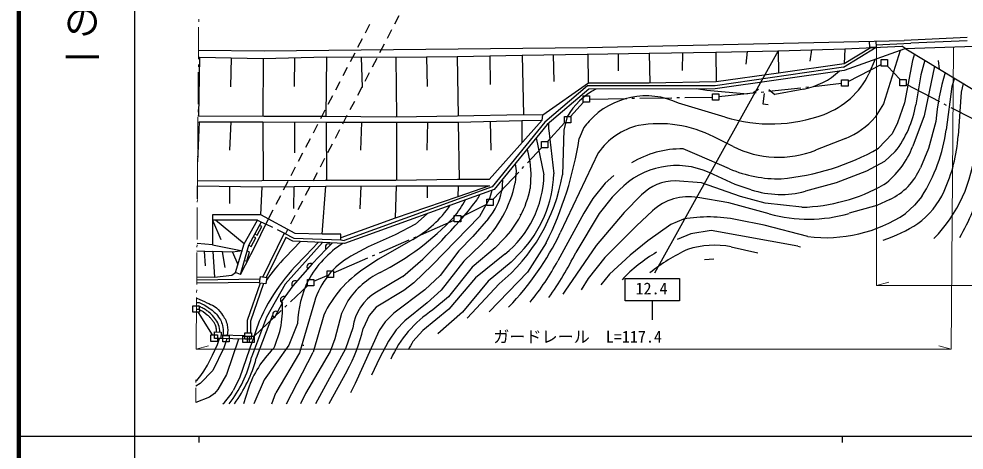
# Model space of a CAD drawing. Units: millimetres, scale not verified. Extents: x 40000 to 680000, y 20000 to 380000.
# Drawn here: x 40000 to 186976, y 202820 to 269770 of the extents above; entities that cross this region are included whole.
import ezdxf
from ezdxf.enums import TextEntityAlignment as Align

# ---------------------------------------------------------------- set-up
doc = ezdxf.new("R2010")
doc.units = ezdxf.units.MM
doc.header["$LTSCALE"] = 1000
for name, color, linetype, lineweight in [('M-BGD', 7, 'Continuous', 25), ('M-BGD-HTXT', 7, 'Continuous', 13), ('M-BMK-ROW', 30, 'Continuous', 25), ('M-STR-HTXT', 7, 'Continuous', 13), ('M-STR-STRC', 7, 'Continuous', 25), ('M-TTL', 2, 'Continuous', 140), ('M-TTL-BAND', 7, 'Continuous', 25)]:
    doc.layers.add(name, color=color, linetype=linetype, lineweight=lineweight)
doc.styles.add('@ＭＳ ゴシック', font='')
doc.styles.add('ＭＳ ゴシック', font='')
doc.styles.get('@ＭＳ ゴシック').set_extended_font_data('@MS Gothic')
doc.styles.get('ＭＳ ゴシック').set_extended_font_data('MS Gothic')

msp = doc.modelspace()

# ---------------------------------------------------------------- linework, layer by layer
at = {"layer": 'M-BGD'}
for p, q in [((99101, 270272), (98408, 268942)), ((93881, 267615), (94575, 268945)), ((97945, 268056), (97252, 266725)), ((92726, 265399), (93419, 266729)), ((128413, 265320), (177653, 266441)), ((187441, 266880), (177653, 266441)), ((187461, 266380), (178675, 265987)), ((67921, 264894), (78119, 264817)), ((78119, 264817), (128413, 265320)), ((96789, 265839), (96096, 264509)), ((138016, 264466), (148371, 264629)), ((148371, 264629), (158077, 264831)), ((148371, 264629), (148403, 260017)), ((153224, 264730), (153028, 262760)), ((158077, 264831), (168456, 265104)), ((158077, 264831), (158108, 261331)), ((163267, 264968), (163008, 263216)), ((168223, 262269), (173307, 265387)), ((177748, 265146), (168341, 261781)), ((172510, 265315), (168349, 262819)), ((168456, 265104), (168349, 262819)), ((168456, 265104), (177315, 265564)), ((173276, 265765), (178675, 265987)), ((177015, 264884), (174423, 256578)), ((177905, 265151), (177315, 265564)), ((188662, 265478), (177748, 265146)), ((177905, 265151), (188366, 258822)), ((67913, 263847), (68068, 263846)), ((68068, 263846), (67945, 254684)), ((68068, 263846), (78007, 263642)), ((72960, 259238), (73038, 263744)), ((78007, 263642), (77932, 254601)), ((78007, 263642), (87805, 263880)), ((82860, 259261), (82906, 263761)), ((87805, 263880), (87733, 254606)), ((87805, 263880), (98594, 263824)), ((91570, 263182), (92263, 264512)), ((93200, 263852), (93352, 259110)), ((95634, 263622), (94940, 262292)), ((98594, 263824), (108172, 263914)), ((98594, 263824), (98723, 254523)), ((103383, 263869), (103496, 259301)), ((108172, 263914), (118245, 264149)), ((108172, 263914), (108300, 254655)), ((113209, 264031), (113277, 259611)), ((118245, 264149), (128374, 264320)), ((118245, 264149), (118460, 254893)), ((123219, 260031), (123148, 264232)), ((128374, 264320), (138016, 264466)), ((128596, 259769), (128527, 264322)), ((133195, 264393), (133182, 261724)), ((138016, 264466), (138118, 259793)), ((143193, 264547), (143131, 261752)), ((173144, 263499), (172185, 261241)), ((178934, 263339), (177696, 256748)), ((179264, 264329), (178934, 263339)), ((180867, 263359), (180243, 261102)), ((183135, 261987), (182994, 263299)), ((90414, 260965), (91108, 262295)), ((168223, 262269), (148251, 259398)), ((168341, 261781), (148287, 258898)), ((168349, 262819), (158108, 261331)), ((182387, 262439), (180767, 254712)), ((94478, 261405), (93785, 260075)), ((158108, 261331), (148403, 260017)), ((180243, 261102), (179462, 256441)), ((185501, 260556), (185050, 259272)), ((89258, 258748), (89952, 260078)), ((93322, 259188), (92629, 257858)), ((128596, 259769), (121455, 254833)), ((128437, 259366), (121775, 253719)), ((128621, 258866), (122133, 253367)), ((148251, 259398), (128437, 259366)), ((138029, 259791), (128596, 259769)), ((148287, 258898), (128621, 258866)), ((148403, 260017), (138029, 259791)), ((146981, 258654), (145375, 258903)), ((155029, 258802), (154152, 258314)), ((156588, 258825), (157521, 258018)), ((162051, 258879), (157521, 258018)), ((185050, 259272), (184181, 252571)), ((186815, 259761), (186497, 258405)), ((88103, 256531), (88796, 257861)), ((153295, 258101), (146981, 258654)), ((155894, 258204), (155682, 256564)), ((186497, 258405), (186070, 251605)), ((92166, 256971), (91473, 255641)), ((149799, 254536), (142580, 256694)), ((155682, 256564), (156503, 256505)), ((174423, 256578), (173152, 254507)), ((177696, 256748), (176607, 253616)), ((67945, 254684), (67844, 254685)), ((78078, 254600), (67945, 254684)), ((87728, 254606), (78078, 254600)), ((86947, 254315), (87640, 255645)), ((98624, 254521), (87728, 254606)), ((91011, 254755), (90317, 253425)), ((108195, 254654), (98624, 254521)), ((118406, 254891), (108195, 254654)), ((121455, 254833), (118406, 254891)), ((121382, 254060), (121455, 254833)), ((125269, 254582), (124735, 252538)), ((180767, 254712), (178986, 249989)), ((68017, 253765), (67791, 247586)), ((67837, 253763), (68017, 253765)), ((68017, 253765), (77934, 253789)), ((72975, 253777), (72724, 249397)), ((77934, 253789), (87780, 253732)), ((77934, 253789), (78003, 244617)), ((82857, 253761), (82865, 248951)), ((85791, 252098), (86485, 253428)), ((87780, 253732), (98729, 253726)), ((87780, 253732), (87847, 244691)), ((93254, 253729), (93142, 249374)), ((98729, 253726), (98725, 244685)), ((98729, 253726), (108315, 253732)), ((103522, 253729), (103423, 249367)), ((108315, 253732), (118227, 253977)), ((108315, 253732), (108442, 244824)), ((121382, 254060), (113149, 244858)), ((113271, 253854), (113369, 249386)), ((121775, 253719), (113607, 243713)), ((122133, 253367), (113907, 243290)), ((118227, 253977), (118202, 250506)), ((118227, 253977), (121382, 254060)), ((127853, 252902), (127112, 251189)), ((176607, 253616), (175771, 251939)), ((182567, 253841), (181432, 249647)), ((89855, 252538), (89162, 251208)), ((122384, 252452), (123191, 245711)), ((124735, 252538), (124524, 245540)), ((151061, 249936), (148084, 251446)), ((175771, 251939), (173649, 249676)), ((84635, 249881), (85329, 251211)), ((88699, 250321), (88006, 248991)), ((120437, 251289), (121650, 245562)), ((168548, 251204), (163895, 249381)), ((83480, 247664), (84173, 248994)), ((119015, 249548), (119441, 247571)), ((130098, 248954), (124188, 236531)), ((145457, 248683), (143276, 249576)), ((150507, 246499), (145457, 248683)), ((176276, 249165), (174582, 247640)), ((181432, 249647), (180175, 246657)), ((87543, 248104), (86850, 246774)), ((117176, 247294), (117317, 246186)), ((119441, 247571), (119624, 245759)), ((174582, 247640), (171796, 246131)), ((82324, 245447), (83017, 246777)), ((86388, 245887), (85694, 244557)), ((117317, 246186), (117186, 244304)), ((119624, 245759), (119504, 243422)), ((151377, 244068), (147314, 245910)), ((171796, 246131), (167097, 244310)), ((77754, 244615), (67768, 244558)), ((87609, 244689), (77754, 244615)), ((81168, 243230), (81862, 244561)), ((98625, 244685), (87609, 244689)), ((108221, 244821), (98625, 244685)), ((113149, 244858), (108221, 244821)), ((115174, 244740), (115098, 243050)), ((115165, 244831), (115174, 244740)), ((131145, 244249), (129239, 241894)), ((132514, 245443), (131145, 244249)), ((146137, 244310), (142049, 244612)), ((152223, 242184), (146137, 244310)), ((153873, 243249), (151377, 244068)), ((167097, 244310), (162289, 243007)), ((67748, 241840), (67790, 243839)), ((67763, 243839), (67790, 243839)), ((67790, 243839), (77848, 243678)), ((72780, 241126), (72819, 243758)), ((77610, 239330), (77848, 243678)), ((77848, 243678), (87706, 243795)), ((82777, 243737), (82695, 240329)), ((85232, 243671), (84539, 242341)), ((87146, 236347), (87706, 243795)), ((87706, 243795), (98658, 243833)), ((113607, 243713), (90575, 235379)), ((113907, 243290), (90651, 234874)), ((93182, 243814), (93017, 240297)), ((98658, 243833), (98491, 238835)), ((98658, 243833), (108309, 243834)), ((103484, 243834), (103463, 241967)), ((113193, 243874), (108232, 242169)), ((108309, 243834), (108232, 242169)), ((108309, 243834), (113193, 243874)), ((113549, 243137), (113345, 242414)), ((133360, 243179), (132229, 242075)), ((80012, 241014), (80706, 242344)), ((84076, 241454), (83383, 240124)), ((108232, 242169), (98491, 238835)), ((113194, 241881), (111601, 239068)), ((113345, 242414), (113194, 241881)), ((129239, 241894), (127832, 239614)), ((132229, 242075), (130231, 239542)), ((136822, 242453), (134116, 239710)), ((150374, 241237), (145560, 242039)), ((156682, 239488), (150374, 241237)), ((156048, 241157), (152223, 242184)), ((161722, 240530), (156048, 241157)), ((175446, 241753), (173419, 240809)), ((180401, 242205), (179266, 240842)), ((78394, 237910), (79550, 240127)), ((127832, 239614), (123812, 232213)), ((134116, 239710), (129782, 234568)), ((138536, 239967), (136047, 237659)), ((173419, 240809), (169101, 239582)), ((179266, 240842), (177881, 239547)), ((77610, 239330), (70103, 239365)), ((70103, 239365), (70103, 238546)), ((77098, 238546), (70103, 238546)), ((70103, 238546), (71407, 235542)), ((70103, 238546), (70103, 234702)), ((75015, 234840), (70583, 238546)), ((75015, 234840), (77098, 238546)), ((75755, 234628), (77712, 238245)), ((77098, 238546), (78394, 237910)), ((82941, 236455), (77610, 239330)), ((82921, 239237), (82227, 237907)), ((98491, 238835), (90047, 235802)), ((103498, 239523), (101684, 237897)), ((111601, 239068), (104271, 231521)), ((113023, 238783), (110591, 235985)), ((117898, 239445), (118076, 239338)), ((130231, 239542), (126597, 233499)), ((143330, 238679), (141380, 237836)), ((155899, 237763), (151695, 238596)), ((76824, 234708), (78394, 237910)), ((77059, 236197), (77773, 237516)), ((77773, 237516), (77421, 237706)), ((79501, 237362), (78394, 237910)), ((81441, 236398), (80199, 237023)), ((81765, 237020), (81441, 236398)), ((101684, 237897), (98519, 236237)), ((136047, 237659), (131132, 232721)), ((141380, 237836), (137795, 235308)), ((147632, 236929), (144494, 236387)), ((161144, 234472), (147632, 236929)), ((162681, 235964), (155899, 237763)), ((76107, 234438), (76821, 235757)), ((76821, 235757), (76469, 235948)), ((76707, 236387), (77059, 236197)), ((81268, 236486), (77939, 229698)), ((81495, 235813), (78460, 229625)), ((81268, 236486), (82727, 235742)), ((81470, 232785), (83788, 235203)), ((82594, 235260), (81495, 235813)), ((90651, 234874), (82594, 235260)), ((82727, 235742), (90059, 235482)), ((87146, 236347), (82941, 236455)), ((90085, 236331), (87146, 236347)), ((90047, 235802), (90085, 236331)), ((90059, 235482), (90047, 235802)), ((90059, 235482), (90575, 235379)), ((98519, 236237), (94304, 234400)), ((101260, 235511), (95931, 232461)), ((110591, 235985), (108402, 233753)), ((115365, 235561), (114070, 234231)), ((137795, 235308), (135053, 233103)), ((144494, 236387), (142356, 235531)), ((67687, 233738), (70152, 233675)), ((70103, 234702), (67695, 234878)), ((69000, 231421), (68878, 233708)), ((70103, 234702), (74784, 233736)), ((74784, 233736), (73215, 233536)), ((73692, 230406), (75015, 234840)), ((74436, 230067), (76824, 234708)), ((74436, 230067), (75755, 234628)), ((75872, 233598), (75488, 233709)), ((75755, 234628), (76107, 234438)), ((87210, 235039), (81387, 228599)), ((86556, 235070), (84586, 232965)), ((87764, 234036), (85623, 231718)), ((87764, 234036), (88719, 234967)), ((94304, 234400), (91637, 232923)), ((108402, 233753), (105511, 229908)), ((111879, 234745), (109200, 232167)), ((114070, 234231), (110496, 231220)), ((122008, 235013), (119075, 230463)), ((129782, 234568), (124916, 227517)), ((150770, 234402), (154894, 233434)), ((73215, 233536), (70152, 233675)), ((70152, 233675), (70401, 229665)), ((72099, 231195), (71684, 233605)), ((73215, 233536), (74056, 231626)), ((75070, 232269), (75454, 232157)), ((75454, 232157), (75872, 233598)), ((95931, 232461), (93636, 230939)), ((115561, 233224), (111018, 229563)), ((117997, 233512), (116565, 232001)), ((131132, 232721), (128518, 229470)), ((135053, 233103), (131823, 230114)), ((148059, 232441), (146587, 232362)), ((85623, 231718), (82617, 228322)), ((104271, 231521), (101423, 228780)), ((109200, 232167), (105649, 227643)), ((110496, 231220), (106798, 226613)), ((116565, 232001), (112956, 229029)), ((77490, 229344), (67653, 229220)), ((67657, 229708), (70401, 229665)), ((70401, 229665), (73106, 229991)), ((73106, 229991), (73692, 230406)), ((74436, 230067), (73692, 230406)), ((74519, 230228), (74492, 230259)), ((99691, 229751), (95599, 227357)), ((105511, 229908), (103101, 227690)), ((111018, 229563), (106837, 224688)), ((119075, 230463), (113139, 224261)), ((128518, 229470), (127431, 227726)), ((131823, 230114), (130491, 228468)), ((77420, 228843), (67649, 228720)), ((77541, 228744), (75512, 222950)), ((78045, 228673), (76011, 222862)), ((81387, 228599), (78505, 223443)), ((82617, 228322), (80949, 226023)), ((101423, 228780), (99867, 227621)), ((112956, 229029), (109003, 224220)), ((114678, 228618), (109700, 223284)), ((99867, 227621), (95536, 224992)), ((103101, 227690), (98285, 224068)), ((105649, 227643), (103482, 225696)), ((106798, 226613), (104355, 224575)), ((124916, 227517), (124603, 227040)), ((67623, 225191), (67864, 225193)), ((67627, 225729), (68051, 225731)), ((80968, 225758), (79696, 223312)), ((85955, 225823), (83643, 217910)), ((91147, 226019), (90167, 224025)), ((95536, 224992), (94484, 223741)), ((103482, 225696), (99995, 222868)), ((116206, 225048), (116152, 224992)), ((67620, 224703), (67874, 224705)), ((67874, 224705), (68653, 224342)), ((68653, 224342), (69296, 223798)), ((78505, 223443), (76176, 217227)), ((79420, 223767), (76905, 217070)), ((87397, 223779), (85774, 218003)), ((90167, 224025), (89148, 220070)), ((94484, 223741), (93510, 221709)), ((98285, 224068), (96972, 222713)), ((106837, 224688), (102788, 221396)), ((109003, 224220), (105128, 220847)), ((77372, 222821), (74320, 213985)), ((75512, 222950), (75491, 221030)), ((76011, 222862), (75991, 221024)), ((83297, 222495), (81978, 219095)), ((96972, 222713), (96042, 221362)), ((99995, 222868), (98657, 221499)), ((75140, 220535), (71428, 220638)), ((91935, 221825), (90768, 218534)), ((96042, 221362), (92308, 213162)), ((98657, 221499), (97459, 219737)), ((102788, 221396), (101277, 219662)), ((75134, 220035), (71417, 220139)), ((72357, 220113), (71888, 218687)), ((74133, 220063), (72301, 214549)), ((81978, 219095), (78146, 213750)), ((84191, 219142), (84182, 219016)), ((89148, 220070), (88399, 218152)), ((97459, 219737), (96057, 217092)), ((71888, 218687), (70132, 215159)), ((83643, 217910), (79930, 211717)), ((81626, 210000), (85774, 218003)), ((88399, 218152), (84550, 211604)), ((90768, 218534), (86142, 210000)), ((96057, 217092), (94844, 214467)), ((70132, 215159), (68198, 213148)), ((90989, 215089), (88199, 210000)), ((68198, 213148), (67529, 212744)), ((72301, 214549), (70936, 212208)), ((74320, 213985), (73342, 212062)), ((78146, 213750), (76673, 210385)), ((92308, 213162), (91576, 211719)), ((70936, 212208), (70398, 211622)), ((75665, 212290), (74931, 210000)), ((79308, 210000), (79930, 211717)), ((69663, 211027), (67510, 210198)), ((70398, 211622), (69663, 211027)), ((76673, 210385), (76546, 210000)), ((84550, 211604), (83771, 210000))]:
    msp.add_line(p, q, dxfattribs=at)
for points in [[(173263, 266386), (173307, 265387), (172308, 265343), (172264, 266342)], [(67535, 213558), (67669, 213636), (68267, 214385), (68741, 215081), (69320, 215983), (70097, 217541), (70887, 219228), (71181, 220147)]]:
    msp.add_lwpolyline(points, dxfattribs=at)
for points in [[(77408, 228763), (77548, 229753), (78538, 229614), (78399, 228624)], [(70440, 221159), (71439, 221138), (71417, 220139), (70418, 220160)], [(75147, 221035), (76146, 221022), (76133, 220023), (75134, 220035)]]:
    msp.add_lwpolyline(points, close=True, dxfattribs=at)
for centre, major_axis, ratio, start_param, end_param in [((159931, 270153), (-831, -11447), 0.991376, 0.2605335, 0.8132734), ((160752, 267047), (-936, -12885), 0.991376, 0.4290385, 1.1765089), ((219816, 250530), (-2733, -37622), 0.991376, 4.490712, 4.6963817), ((134626, 249187), (-788, -10848), 0.991376, 3.6864622, 4.2652574), ((137510, 245737), (-876, -12055), 0.991376, 2.7778491, 4.0442178), ((163613, 259139), (-1175, -16173), 0.991376, 0.9801577, 1.4755511), ((156934, 277821), (-1765, -24300), 0.991376, 6.0564769, 6.7062114), ((163892, 262731), (-902, -12419), 0.991376, 0.4597857, 0.921252), ((130234, 253410), (-578, -7954), 0.991376, 4.7688306, 4.904687), ((137432, 245642), (-876, -12060), 0.991376, 4.0340018, 4.1403217), ((138702, 242946), (-765, -10533), 0.991376, 3.4404047, 4.1791192), ((139504, 234376), (-1386, -19079), 0.991376, 2.7452504, 3.3813288), ((159303, 255892), (-1834, -25250), 0.991376, 1.0714844, 1.5111301), ((161636, 253388), (-1790, -24647), 0.991376, 1.2092439, 1.5704885), ((73151, 259544), (-3990, -54931), 0.991376, 1.1810397, 1.4903805), ((158123, 264376), (-1166, -16052), 0.991376, 5.8978149, 6.726489), ((166538, 254819), (-975, -13424), 0.991376, 0.7138066, 1.2756275), ((142902, 234814), (-1070, -14728), 0.991376, 3.1891489, 3.7638085), ((155367, 282371), (-2721, -37459), 0.991376, 0.1582335, 0.5863687), ((166674, 251407), (-1613, -22207), 0.991376, 0.8589444, 1.5670569), ((142242, 234520), (-904, -12448), 0.991376, 2.7924218, 4.0152935), ((97046, 250412), (-2039, -28073), 0.991376, 0.7570673, 1.4687148), ((105453, 245984), (-1184, -16301), 0.991376, 0.746763, 1.6168243), ((104719, 246471), (-1351, -18600), 0.991376, 0.8743363, 1.6019261), ((158072, 264395), (-1409, -19396), 0.991376, 5.9531007, 6.3801686), ((171465, 250429), (-693, -9540), 0.991376, 0.5063295, 1.2373301), ((99151, 248199), (-1348, -18559), 0.991376, 0.8344774, 1.4318125), ((142012, 237172), (-539, -7422), 0.991376, 3.2097093, 3.9951133), ((161114, 268367), (-2017, -27772), 0.991376, 0.0951917, 0.5799483), ((105582, 245103), (-711, -9792), 0.991376, 0.9433145, 1.432053), ((104270, 246531), (-1136, -15640), 0.991376, 0.8678071, 1.4430513), ((158506, 257532), (-1088, -14984), 0.991376, 6.0400107, 6.6131499), ((172320, 248332), (-928, -12770), 0.991376, 0.7019774, 1.2139243), ((152847, 255407), (-2827, -38927), 0.991376, 1.1169677, 1.3453325), ((48241, 292143), (-5883, -80992), 0.991376, 0.766411, 0.9708697), ((95449, 249205), (-1159, -15950), 0.991376, 0.950494, 1.1524054), ((105711, 245355), (-484, -6668), 0.991375, 1.0468002, 1.1999859), ((144136, 233772), (-608, -8367), 0.991376, 3.0427375, 3.9534726), ((92341, 251370), (-1322, -18195), 0.991376, 0.5887901, 1.0263722), ((162754, 261741), (-1672, -23014), 0.991376, 6.0876517, 6.6374406), ((78173, 266910), (-2956, -40694), 0.991376, 0.5338396, 0.8893033), ((147258, 215449), (-1708, -23509), 0.991376, 3.0237083, 3.3836303), ((165440, 258756), (-1663, -22899), 0.991376, 6.2348024, 6.934604), ((166007, 260435), (-1914, -26348), 0.991376, 0.4000209, 0.6271533), ((84179, 256237), (-3255, -44814), 0.991376, 0.875418, 1.1886467), ((98181, 222024), (-1093, -15052), 0.991376, 3.7631863, 4.2924234), ((88147, 234327), (-36, -499), 0.991376, 2.5289654, 5.4370929), ((154922, 209562), (-1942, -26739), 0.991376, 3.6385888, 3.898762), ((148231, 219818), (-1073, -14766), 0.991376, 3.0408428, 3.5078123), ((166007, 260435), (-1914, -26348), 0.991376, 6.1695474, 6.1850474), ((105417, 210228), (-2244, -30898), 0.991376, 3.960101, 4.3656188), ((102209, 212216), (-2127, -29279), 0.991376, 4.007911, 4.1682093), ((97385, 222384), (-872, -12003), 0.991376, 3.7173992, 4.4945345), ((84386, 254492), (-3441, -47369), 0.991376, 1.0124683, 1.184813), ((150131, 213860), (-1636, -22517), 0.991376, 3.7266516, 4.0331419), ((85280, 231308), (-36, -499), 0.991376, 2.5154596, 5.5969286), ((103319, 216013), (-1293, -17802), 0.991376, 3.7937899, 4.3341076), ((87435, 252364), (-3034, -41774), 0.991376, 0.9558156, 1.1407209), ((102019, 218437), (-966, -13305), 0.991376, 3.67395, 4.1797287), ((82916, 228591), (-36, -499), 0.991376, 2.5765749, 5.5549461), ((99982, 221717), (-1221, -16804), 0.991376, 4.3273052, 4.7380794), ((81146, 226159), (-36, -499), 0.991376, 2.7437197, 5.9986608), ((99296, 220870), (-542, -7468), 0.991376, 3.7361496, 4.6564329), ((66662, 224805), (-1048, -14423), 0.991376, 1.194099, 1.7269981), ((79945, 223868), (-36, -499), 0.991376, 2.6583837, 5.945751), ((114032, 209484), (-1303, -17937), 0.991376, 3.7884302, 4.3558929), ((70041, 226978), (-1757, -24194), 0.991376, 1.1304133, 1.4236941), ((152866, 187501), (-4434, -61047), 0.991376, 4.2310147, 4.2552553), ((89806, 207662), (-1087, -14961), 0.991376, 3.9736034, 4.4706388), ((58107, 221587), (-1358, -18696), 0.991376, 0.9762557, 1.4079543), ((56442, 222693), (-1550, -21343), 0.991376, 1.0076603, 1.3767743), ((66383, 215950), (-582, -8007), 0.991376, 0.8077978, 1.1370868)]:
    msp.add_ellipse(centre, major_axis=major_axis, ratio=ratio, start_param=start_param, end_param=end_param, dxfattribs=at)
for points, knots in [([(67686, 226407), (68435, 226066), (68628, 225979), (69227, 225694), (69672, 225482), (69961, 225428), (70364, 225143), (70877, 224780), (71131, 224513), (71498, 224003), (71947, 223381), (72238, 223006), (72393, 222254), (72522, 221626), (72497, 221305), (72396, 220611)], [0, 0, 0, 0, 1, 1, 1, 2, 2, 2, 3, 3, 3, 4, 4, 4, 5, 5, 5, 5]), ([(71235, 221142), (71238, 221250), (71232, 221286), (71225, 221378), (71191, 221857), (71145, 222144), (70924, 222570), (70726, 222953), (70566, 223142), (70294, 223477), (70023, 223811), (69843, 223977), (69513, 224253), (69308, 224424), (69180, 224506), (68951, 224645), (68718, 224787), (68586, 224864), (68341, 224983), (68158, 225071), (68093, 225100), (67864, 225193)], [0, 0, 0, 0, 1, 1, 1, 2, 2, 2, 3, 3, 3, 4, 4, 4, 5, 5, 5, 6, 6, 6, 7, 7, 7, 7]), ([(68051, 225731), (68695, 225427), (68906, 225314), (69411, 224975), (70045, 224549), (70425, 224302), (70888, 223694), (71360, 223075), (71588, 222644), (71699, 221873), (71768, 221392), (71772, 221164), (71706, 220631)], [0, 0, 0, 0, 1, 1, 1, 2, 2, 2, 3, 3, 3, 4, 4, 4, 4]), ([(70726, 221153), (70736, 221347), (70734, 221415), (70717, 221581), (70690, 221839), (70646, 221982), (70547, 222221), (70481, 222381), (70433, 222466), (70339, 222611), (70237, 222770), (70169, 222853), (70052, 223002), (69945, 223139), (69883, 223214), (69768, 223344), (69662, 223465), (69603, 223534), (69486, 223645), (69415, 223713), (69355, 223748), (69291, 223798)], [0, 0, 0, 0, 1, 1, 1, 2, 2, 2, 3, 3, 3, 4, 4, 4, 5, 5, 5, 6, 6, 6, 7, 7, 7, 7])]:
    msp.add_open_spline(points, degree=3, knots=knots, dxfattribs=at)
at = {"layer": 'M-BGD-HTXT'}
for p, q in [((67958, 269708), (67955, 269308)), ((67949, 268508), (67911, 263509)), ((67905, 262709), (67902, 262309)), ((67896, 261509), (67859, 256509)), ((67844, 254509), (67806, 249509)), ((67853, 255709), (67850, 255309)), ((67800, 248709), (67797, 248309)), ((67791, 247509), (67753, 242509)), ((67747, 241709), (67744, 241309)), ((67738, 240509), (67701, 235509)), ((67695, 234709), (67692, 234309)), ((67686, 233509), (67648, 228509)), ((67633, 226510), (67573, 218509)), ((67642, 227710), (67639, 227310)), ((67537, 213710), (67534, 213310)), ((67528, 212510), (67510, 210198))]:
    msp.add_line(p, q, dxfattribs=at)
at = {"layer": 'M-BMK-ROW'}
for p, q in [((168933, 260077), (174079, 262691)), ((175056, 262445), (177012, 260382)), ((156611, 258546), (161582, 259083)), ((162377, 259169), (162775, 259211)), ((163570, 259297), (167931, 259769)), ((177988, 259622), (183138, 256952)), ((128729, 257335), (134528, 257429)), ((135328, 257442), (135728, 257449)), ((136528, 257462), (141527, 257543)), ((142327, 257556), (142727, 257562)), ((143527, 257575), (147853, 257645)), ((148848, 257707), (154622, 258331)), ((155418, 258417), (155815, 258460)), ((125773, 254643), (127769, 256826)), ((183848, 256584), (184204, 256400)), ((184914, 256032), (188257, 254299)), ((122217, 250754), (124857, 253641)), ((119089, 247438), (121283, 249751)), ((113724, 241780), (117713, 245987)), ((118263, 246567), (118539, 246858)), ((108701, 238996), (112746, 241026)), ((102496, 236262), (107698, 238527)), ((96078, 233468), (100662, 235464)), ((101396, 235783), (101763, 235943)), ((88926, 230355), (94244, 232670)), ((94978, 232989), (95344, 233149)), ((85883, 229030), (87924, 229919)), ((82241, 225852), (84881, 228340)), ((81367, 225029), (81659, 225304)), ((67872, 224203), (70054, 220698)), ((76578, 220517), (80785, 224481)), ((70872, 220171), (71692, 220141)), ((76564, 219530), (75811, 219530)), ((75811, 219530), (75811, 219506))]:
    msp.add_line(p, q, dxfattribs=at)
for points in [[(175082, 262445), (174080, 262444), (174079, 263447), (175082, 263447)], [(168933, 259322), (167931, 259321), (167931, 260324), (168933, 260324)], [(177989, 259380), (176987, 259380), (176986, 260382), (177989, 260382)], [(128729, 256826), (127726, 256825), (127726, 257828), (128728, 257828)], [(148856, 257152), (147854, 257152), (147853, 258154), (148856, 258155)], [(125817, 253641), (124814, 253641), (124814, 254643), (125816, 254643)], [(122260, 249752), (121257, 249751), (121257, 250754), (122259, 250754)], [(113748, 240776), (112746, 240776), (112746, 241778), (113748, 241778)], [(108701, 238244), (107699, 238243), (107699, 239246), (108701, 239246)], [(85883, 228311), (84881, 228310), (84880, 229312), (85883, 229313)], [(88926, 229636), (87924, 229635), (87924, 230638), (88926, 230638)], [(68057, 224211), (67054, 224211), (67054, 225213), (68056, 225214)], [(70872, 219688), (69870, 219688), (69870, 220690), (70872, 220690)], [(72695, 219621), (71692, 219621), (71692, 220623), (72694, 220623)]]:
    msp.add_lwpolyline(points, close=True, dxfattribs=at)
for points in [[(75811, 219506), (74809, 219506), (74809, 220508), (75562, 220509)], [(75562, 220509), (75562, 220532), (76564, 220532), (76564, 219530)], [(75811, 219530), (75562, 219530), (75562, 220509)], [(75562, 220509), (75811, 220509), (75811, 219530)]]:
    msp.add_lwpolyline(points, dxfattribs=at)
at = {"layer": 'M-STR-HTXT'}
for p, q in [((173351, 228354), (173351, 265287)), ((185328, 265322), (184976, 218509)), ((173351, 228354), (175282, 228872)), ((173351, 228354), (232951, 228354)), ((67573, 218509), (69505, 219027)), ((184976, 218509), (183044, 219027)), ((67573, 218509), (184976, 218509))]:
    msp.add_line(p, q, dxfattribs=at)
at = {"layer": 'M-STR-STRC'}
for p, q in [((158077, 264831), (138813, 230296)), ((134296, 229481), (142696, 229481)), ((134296, 225981), (134296, 229481)), ((142696, 229481), (142696, 225981)), ((142696, 225981), (134296, 225981)), ((138496, 225981), (138496, 223049))]:
    msp.add_line(p, q, dxfattribs=at)
at = {"layer": 'M-TTL'}
msp.add_line((40000, 380000), (40000, 20000), dxfattribs=at)
at = {"layer": 'M-TTL-BAND'}
for p, q in [((58000, 370000), (58000, 20000)), ((40000, 205000), (579000, 205000)), ((68000, 205000), (68000, 204000)), ((168000, 205000), (168000, 204000))]:
    msp.add_line(p, q, dxfattribs=at)

# ---------------------------------------------------------------- texts
at = {"layer": 'M-STR-HTXT', "style": 'ＭＳ ゴシック'}
msp.add_text('ガードレール\u3000L=117.4', height=1833, dxfattribs=at).set_placement((113766, 218955), align=Align.BOTTOM_LEFT)
at = {"layer": 'M-STR-STRC', "style": 'ＭＳ ゴシック'}
msp.add_text('12.4', height=1833, dxfattribs=at).set_placement((135883, 226444), align=Align.BOTTOM_LEFT)
at = {"layer": 'M-TTL-BAND', "style": '@ＭＳ ゴシック'}
msp.add_text('縮尺千分の一', height=4124, rotation=270, dxfattribs=at).set_placement((49777, 261030), align=Align.MIDDLE_RIGHT)

doc.saveas('drawing.dxf')
